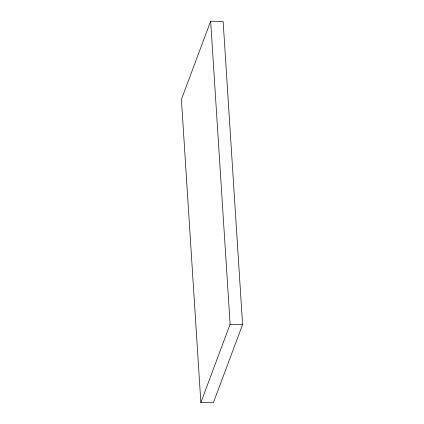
<?xml version="1.0" encoding="UTF-8"?>
<svg xmlns="http://www.w3.org/2000/svg" width="424" height="424" viewBox="0 0 424 424"><rect width="100%" height="100%" fill="white"/><g stroke="black" fill="none" stroke-linecap="round" stroke-linejoin="round"><path stroke-width="0.64" d="M210.664 21.2L181.408 99.449L200.859 402.53L213.336 402.8L242.592 324.551L223.141 21.47L210.664 21.2L230.115 324.281L200.859 402.53M230.115 324.281L242.592 324.551"/></g></svg>
